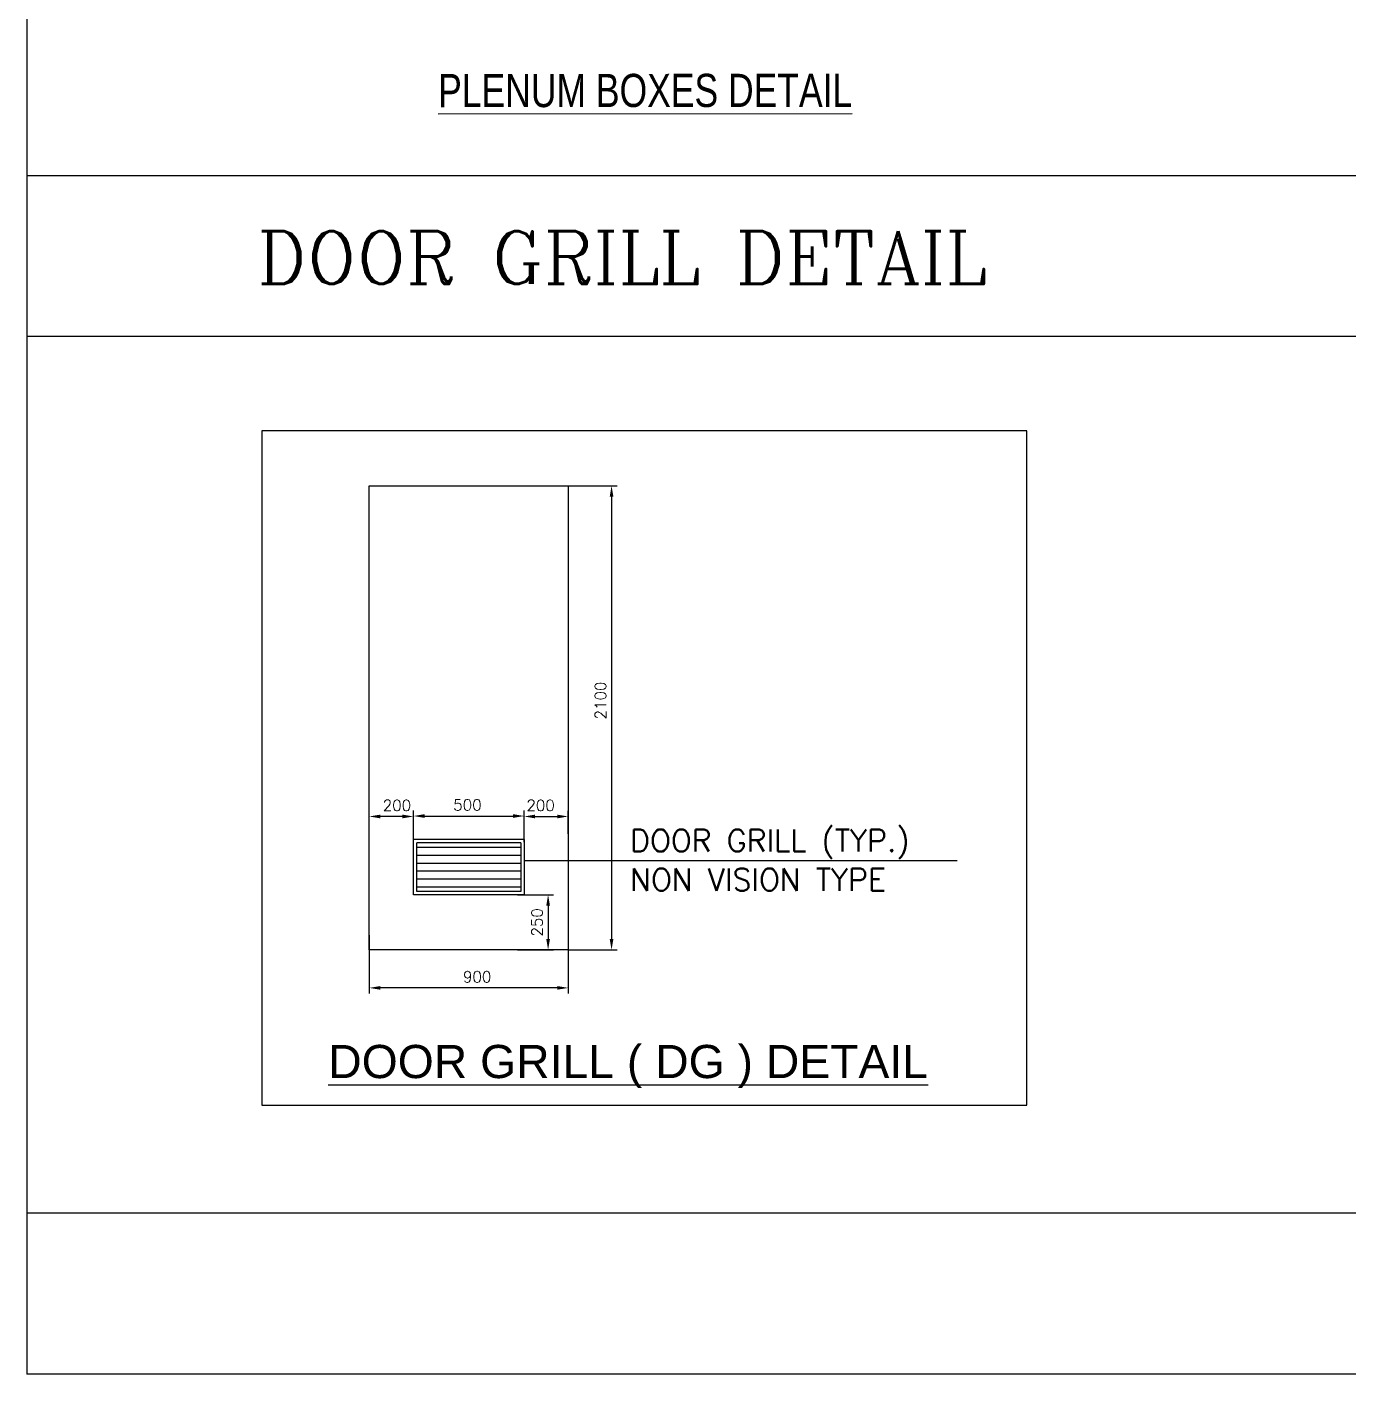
# Model space of a CAD drawing. Extents: x 462150 to 593348, y 35809 to 85242.
# Drawn here: x 506272 to 512247, y 36009 to 42102 of the extents above; entities that cross this region are included whole.
import ezdxf

# ---------------------------------------------------------------- set-up
doc = ezdxf.new("R2010")
doc.units = 0
doc.header["$LTSCALE"] = 500
doc.header["$MEASUREMENT"] = 0
for name, color, linetype in [('AC-DIM', 7, 'Continuous'), ('AC-EDUCT', 3, 'Continuous'), ('AC-HOCK-UP', 9, 'Continuous'), ('AC-SECTION', 7, 'Continuous'), ('AC-TEXT', 7, 'Continuous'), ('AC-TEXT-L', 1, 'Continuous'), ('MH-TEXT', 2, 'Continuous'), ('PL-W-TEXT', 7, 'Continuous')]:
    doc.layers.add(name, color=color, linetype=linetype)
doc.styles.add('ARIAL', font='arial.ttf', dxfattribs={"width": 0.8})
doc.styles.add('FF-LOOP', font='romanc.shx', dxfattribs={"height": 2})
doc.styles.add('ROMANS', font='romans.shx', dxfattribs={"width": 0.8, "height": 100})
doc.styles.add('SIMPLEX', font='SIMPLEX.SHX')
doc.styles.add('T25', font='STENCIL.shx', dxfattribs={"width": 0.8, "height": 100})
doc.dimstyles.new('SHERIF-K_SEC', dxfattribs={"dimtxt": 50, "dimasz": 50, "dimexe": 25, "dimexo": 25, "dimgap": 25, "dimtad": 1, "dimdec": 0, "dimdsep": 46, "dimtxsty": 'SIMPLEX', "dimcen": -0.5, "dimdle": 100, "dimclrd": 161, "dimclre": 161, "dimclrt": 7, "dimadec": 0, "dimazin": 0, "dimtfac": 1, "dimtdec": 0, "dimtix": 1, "dimtmove": 0, "dimatfit": 0, "dimfxl": 1, "dimtolj": 1, "dimtzin": 0, "dimlwd": -1, "dimarcsym": 0})

# ---------------------------------------------------------------- blocks, each defined once
blk = doc.blocks.new('*D550')
at = {"layer": 'AC-DIM', "color": 161, "lineweight": -2, "ltscale": 0.02, "transparency": 16777216}
for p, q in [((508718.4, 40027.1), (508941.1, 40027.1)), ((508718.4, 37927.1), (508941.1, 37927.1))]:
    blk.add_line(p, q, dxfattribs=at)
at = {"layer": 'AC-DIM', "color": 161, "ltscale": 0.02, "transparency": 16777216}
blk.add_line((508916.1, 39977.1), (508916.1, 37977.1), dxfattribs=at)
for points in [[(508907.7, 39977.1), (508924.4, 39977.1), (508916.1, 40027.1)], [(508907.7, 37977.1), (508924.4, 37977.1), (508916.1, 37927.1)]]:
    blk.add_solid(points, dxfattribs=at)
at = {"layer": 'Defpoints', "color": 0, "ltscale": 0.02, "transparency": 16777216}
for p in [(508693.4, 40027.1), (508693.4, 37927.1), (508916.1, 37927.1)]:
    blk.add_point(p, dxfattribs=at)
at = {"layer": 'AC-DIM', "color": 7, "ltscale": 0.02, "transparency": 16777216, "insert": (508866.1, 39055.3), "char_height": 50, "attachment_point": 5, "rotation": 90, "style": 'SIMPLEX'}
blk.add_mtext('\\A1;2100', dxfattribs=at)
blk = doc.blocks.new('*D551')
at = {"layer": 'AC-DIM', "color": 161, "lineweight": -2, "ltscale": 0.02, "transparency": 16777216}
for p, q in [((507820.4, 37994), (507820.4, 37730.6)), ((508720.4, 37994), (508720.4, 37730.6))]:
    blk.add_line(p, q, dxfattribs=at)
at = {"layer": 'AC-DIM', "color": 161, "ltscale": 0.02, "transparency": 16777216}
blk.add_line((508670.4, 37755.6), (507870.4, 37755.6), dxfattribs=at)
for points in [[(507870.4, 37763.9), (507870.4, 37747.3), (507820.4, 37755.6)], [(508670.4, 37763.9), (508670.4, 37747.3), (508720.4, 37755.6)]]:
    blk.add_solid(points, dxfattribs=at)
at = {"layer": 'Defpoints', "color": 0, "ltscale": 0.02, "transparency": 16777216}
for p in [(507820.4, 38019), (508720.4, 38019), (507820.4, 37755.6)]:
    blk.add_point(p, dxfattribs=at)
at = {"layer": 'AC-DIM', "color": 7, "ltscale": 0.02, "transparency": 16777216, "insert": (508308.3, 37805.6), "char_height": 50, "attachment_point": 5, "style": 'SIMPLEX'}
blk.add_mtext('\\A1;900', dxfattribs=at)
blk = doc.blocks.new('*D552')
at = {"layer": 'AC-DIM', "color": 161, "lineweight": -2, "ltscale": 0.02, "transparency": 16777216}
for p, q in [((508490.9, 38177.1), (508654.1, 38177.1)), ((508490.9, 37927.1), (508654.1, 37927.1))]:
    blk.add_line(p, q, dxfattribs=at)
at = {"layer": 'AC-DIM', "color": 161, "ltscale": 0.02, "transparency": 16777216}
blk.add_line((508629.1, 38127.1), (508629.1, 37977.1), dxfattribs=at)
for points in [[(508620.7, 38127.1), (508637.4, 38127.1), (508629.1, 38177.1)], [(508620.7, 37977.1), (508637.4, 37977.1), (508629.1, 37927.1)]]:
    blk.add_solid(points, dxfattribs=at)
at = {"layer": 'Defpoints', "color": 0, "ltscale": 0.02, "transparency": 16777216}
for p in [(508465.9, 38177.1), (508465.9, 37927.1), (508629.1, 37927.1)]:
    blk.add_point(p, dxfattribs=at)
at = {"layer": 'AC-DIM', "color": 7, "ltscale": 0.02, "transparency": 16777216, "insert": (508579.1, 38052.1), "char_height": 50, "attachment_point": 5, "rotation": 90, "style": 'SIMPLEX'}
blk.add_mtext('\\A1;250', dxfattribs=at)
blk = doc.blocks.new('*D553')
at = {"layer": 'AC-DIM', "color": 161, "lineweight": -2, "ltscale": 0.02, "transparency": 16777216}
for p, q in [((508020.4, 38414.1), (508020.4, 38557.9)), ((508520.4, 38414.1), (508520.4, 38557.9))]:
    blk.add_line(p, q, dxfattribs=at)
at = {"layer": 'AC-DIM', "color": 161, "ltscale": 0.02, "transparency": 16777216}
blk.add_line((508070.4, 38532.9), (508470.4, 38532.9), dxfattribs=at)
for points in [[(508070.4, 38541.2), (508070.4, 38524.6), (508020.4, 38532.9)], [(508470.4, 38541.2), (508470.4, 38524.6), (508520.4, 38532.9)]]:
    blk.add_solid(points, dxfattribs=at)
at = {"layer": 'Defpoints', "color": 0, "ltscale": 0.02, "transparency": 16777216}
for p in [(508520.4, 38532.9), (508020.4, 38389.1), (508520.4, 38389.1)]:
    blk.add_point(p, dxfattribs=at)
at = {"layer": 'AC-DIM', "color": 7, "ltscale": 0.02, "transparency": 16777216, "insert": (508264.3, 38582.9), "char_height": 50, "attachment_point": 5, "style": 'SIMPLEX'}
blk.add_mtext('\\A1;500', dxfattribs=at)
blk = doc.blocks.new('*D554')
at = {"layer": 'AC-DIM', "color": 161, "lineweight": -2, "ltscale": 0.02, "transparency": 16777216}
for p, q in [((508520.4, 38452.1), (508520.4, 38555.9)), ((508720.4, 38452.1), (508720.4, 38555.9))]:
    blk.add_line(p, q, dxfattribs=at)
at = {"layer": 'AC-DIM', "color": 161, "ltscale": 0.02, "transparency": 16777216}
blk.add_line((508570.4, 38530.9), (508670.4, 38530.9), dxfattribs=at)
for points in [[(508570.4, 38539.2), (508570.4, 38522.5), (508520.4, 38530.9)], [(508670.4, 38539.2), (508670.4, 38522.5), (508720.4, 38530.9)]]:
    blk.add_solid(points, dxfattribs=at)
at = {"layer": 'Defpoints', "color": 0, "ltscale": 0.02, "transparency": 16777216}
for p in [(508720.4, 38530.9), (508520.4, 38427.1), (508720.4, 38427.1)]:
    blk.add_point(p, dxfattribs=at)
at = {"layer": 'AC-DIM', "color": 7, "ltscale": 0.02, "transparency": 16777216, "insert": (508595.4, 38580.9), "char_height": 50, "attachment_point": 5, "style": 'SIMPLEX'}
blk.add_mtext('\\A1;200', dxfattribs=at)
blk = doc.blocks.new('*D555')
at = {"layer": 'AC-DIM', "color": 161, "lineweight": -2, "ltscale": 0.02, "transparency": 16777216}
for p, q in [((507820.4, 38452.1), (507820.4, 38555.9)), ((508020.4, 38452.1), (508020.4, 38555.9))]:
    blk.add_line(p, q, dxfattribs=at)
at = {"layer": 'AC-DIM', "color": 161, "ltscale": 0.02, "transparency": 16777216}
blk.add_line((507970.4, 38530.9), (507870.4, 38530.9), dxfattribs=at)
for points in [[(507870.4, 38539.2), (507870.4, 38522.5), (507820.4, 38530.9)], [(507970.4, 38539.2), (507970.4, 38522.5), (508020.4, 38530.9)]]:
    blk.add_solid(points, dxfattribs=at)
at = {"layer": 'Defpoints', "color": 0, "ltscale": 0.02, "transparency": 16777216}
for p in [(507820.4, 38530.9), (507820.4, 38427.1), (508020.4, 38427.1)]:
    blk.add_point(p, dxfattribs=at)
at = {"layer": 'AC-DIM', "color": 7, "ltscale": 0.02, "transparency": 16777216, "insert": (507945.4, 38580.9), "char_height": 50, "attachment_point": 5, "style": 'SIMPLEX'}
blk.add_mtext('\\A1;200', dxfattribs=at)

msp = doc.modelspace()

# ---------------------------------------------------------------- linework, layer by layer
for p, q in [((506272.1, 59612.2), (506272.1, 36008.8)), ((512331.7, 41428.9), (506272.1, 41428.9)), ((512331.7, 40701.4), (506272.1, 40701.4)), ((508505.4, 38412.1), (508035.4, 38412.1)), ((508035.4, 38192.1), (508035.4, 38412.1)), ((508035.4, 38391.4), (508505.4, 38391.4)), ((508505.4, 38412.1), (508505.4, 38192.1)), ((508035.4, 38355.7), (508505.4, 38355.7)), ((508035.4, 38320), (508505.4, 38320)), ((508035.4, 38284.3), (508505.4, 38284.3)), ((508035.4, 38248.6), (508505.4, 38248.6)), ((508035.4, 38212.9), (508505.4, 38212.9)), ((508505.4, 38192.1), (508035.4, 38192.1)), ((512331.7, 36736.3), (506272.1, 36736.3)), ((512331.7, 36008.8), (506272.1, 36008.8))]:
    msp.add_line(p, q)
at = {"layer": 'AC-EDUCT'}
for p, q in [((507820.4, 37927.1), (507820.4, 40027.1)), ((507820.4, 40027.1), (508720.4, 40027.1)), ((508720.4, 40027.1), (508720.4, 37927.1)), ((508020.4, 38177.1), (508020.4, 38427.1)), ((508520.4, 38427.1), (508020.4, 38427.1)), ((508520.4, 38427.1), (508520.4, 38177.1)), ((508520.4, 38177.1), (508020.4, 38177.1)), ((508720.4, 37927.1), (507820.4, 37927.1))]:
    msp.add_line(p, q, dxfattribs=at)
at = {"layer": 'AC-HOCK-UP', "ltscale": 0.02}
msp.add_lwpolyline([(510793.7, 40275.3), (507334.4, 40275.3), (507334.4, 37224.3), (510793.7, 37224.3)], close=True, dxfattribs=at)
at = {"layer": 'AC-TEXT-L'}
msp.add_line((510479.9, 38330.7), (508520.4, 38330.7), dxfattribs=at)

# ---------------------------------------------------------------- texts
at = {"layer": 'AC-SECTION', "ltscale": 0.02, "style": 'ARIAL'}
msp.add_text('%%uDOOR GRILL ( DG ) DETAIL', height=150, dxfattribs=at).set_placement((507634.8, 37347.5))
at = {"layer": 'AC-TEXT', "style": 'ROMANS'}
for s, p in [('DOOR GRILL (TYP.)', (509000.2, 38371.9)), ('NON VISION TYPE', (509000.2, 38195.2))]:
    msp.add_text(s, height=100, dxfattribs=at).set_placement(p)
at = {"layer": 'MH-TEXT', "color": 3, "style": 'T25', "width": 0.8}
msp.add_text('%%UPLENUM BOXES DETAIL', height=150, rotation=0.04505, dxfattribs=at).set_placement((508132, 41739.3))
at = {"layer": 'PL-W-TEXT', "style": 'FF-LOOP'}
msp.add_text('DOOR GRILL DETAIL', height=238.14, dxfattribs=at).set_placement((507313.3, 40939.6, 0))

# ---------------------------------------------------------------- dimensions: what is measured, and where the dimension line sits
at = {"layer": 'AC-DIM', "ltscale": 0.02}
for base, p1, p2, angle, picture, middle in [((508916.1, 37927.1), (508693.4, 40027.1), (508693.4, 37927.1), 90, '*D550', (508916.1, 39055.3)), ((507820.4, 38530.9), (508020.4, 38427.1), (507820.4, 38427.1), 180, '*D555', (507945.4, 38530.9)), ((508629.1, 37927.1), (508465.9, 38177.1), (508465.9, 37927.1), 90, '*D552', (508629.1, 38052.1))]:
    dim = msp.add_linear_dim(base=base, p1=p1, p2=p2, angle=angle, dimstyle='SHERIF-K_SEC', dxfattribs=at)
    dim.commit()
    dim.dimension.update_dxf_attribs({"geometry": picture, "text_midpoint": middle, "dimtype": 160})
for base, p1, p2, picture, middle in [((508520.4, 38532.9), (508020.4, 38389.1), (508520.4, 38389.1), '*D553', (508264.3, 38532.9)), ((508720.4, 38530.9), (508520.4, 38427.1), (508720.4, 38427.1), '*D554', (508595.4, 38530.9)), ((507820.4, 37755.6), (508720.4, 38019), (507820.4, 38019), '*D551', (508308.3, 37755.6))]:
    dim = msp.add_linear_dim(base=base, p1=p1, p2=p2, dimstyle='SHERIF-K_SEC', dxfattribs=at)
    dim.commit()
    dim.dimension.update_dxf_attribs({"geometry": picture, "text_midpoint": middle, "dimtype": 160})

doc.saveas('drawing.dxf')
